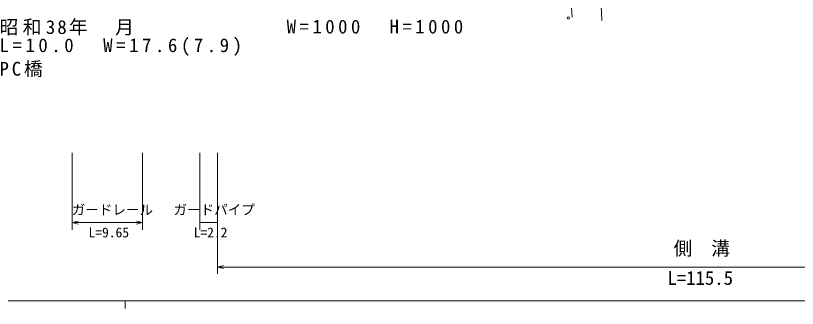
# Model space of a CAD drawing. Units: millimetres, scale not verified. Extents: x 40000 to 680000, y 20000 to 380000.
# Drawn here: x 153438 to 257321, y 204000 to 242936 of the extents above; entities that cross this region are included whole.
import ezdxf
from ezdxf.enums import TextEntityAlignment as Align

# ---------------------------------------------------------------- set-up
doc = ezdxf.new("R2010")
doc.units = ezdxf.units.MM
doc.header["$LTSCALE"] = 1000
for name, color, linetype, lineweight in [('M-BGD', 7, 'Continuous', 13), ('M-STR-HTXT', 7, 'Continuous', 13), ('M-TTL-BAND', 7, 'Continuous', 13)]:
    doc.layers.add(name, color=color, linetype=linetype, lineweight=lineweight)
doc.styles.add('ＭＳ ゴシック', font='')
doc.styles.get('ＭＳ ゴシック').set_extended_font_data('MS Gothic')

msp = doc.modelspace()

# ---------------------------------------------------------------- linework, layer by layer
at = {"layer": 'M-BGD'}
msp.add_line((227404, 242712), (226061, 262545), dxfattribs=at)
msp.add_lwpolyline([(231329, 242273), (230848, 253264), (230115, 261984)], dxfattribs=at)
msp.add_circle((226890, 242615), 150, dxfattribs=at)
at = {"layer": 'M-STR-HTXT'}
for p, q in [((160952, 224697), (160952, 214444)), ((170311, 224697), (170311, 214444)), ((177935, 224697), (177935, 214444)), ((180283, 224697), (180283, 208577)), ((160952, 215409), (161752, 215609)), ((170311, 215409), (160952, 215409)), ((160952, 215409), (161752, 215209)), ((170311, 215409), (169511, 215609)), ((170311, 215409), (169511, 215209)), ((180283, 215409), (177935, 215409)), ((180283, 209499), (181083, 209699)), ((542660, 209499), (180283, 209499)), ((180283, 209499), (181083, 209299))]:
    msp.add_line(p, q, dxfattribs=at)
at = {"layer": 'M-TTL-BAND'}
for p, q in [((40000, 205000), (579000, 205000)), ((168000, 205000), (168000, 204000))]:
    msp.add_line(p, q, dxfattribs=at)

# ---------------------------------------------------------------- texts
at = {"layer": 'M-STR-HTXT', "style": 'ＭＳ ゴシック'}
for s, height, p in [('ガードレール', 1320, (166294, 216064)), ('ガードパイプ', 1320, (179818, 216064)), ('L=9.65', 1320, (165819, 213045)), ('L=2.2', 1320, (179343, 213045)), ('側\u3000溝', 1833, (244619, 210521)), ('L=115.5', 1833, (244408, 206578))]:
    msp.add_text(s, height=height, dxfattribs=at).set_placement(p, align=Align.BOTTOM_CENTER)
at = {"layer": 'M-STR-HTXT', "char_height": 1833, "style": 'ＭＳ ゴシック'}
for s, insert, attachment_point in [('\\T1.23;昭和38年\u3000月', (151296, 240292), 7), ('\\T1.37;W=1000\u3000H=1000', (201417, 241460), 5), ('\\T1.38;L=10.0\u3000W=17.6(7.9)', (151296, 237592), 7), ('\\T1.3;PC橋', (151296, 234751), 7)]:
    msp.add_mtext(s, dxfattribs=dict(at, insert=insert, attachment_point=attachment_point))

doc.saveas('drawing.dxf')
